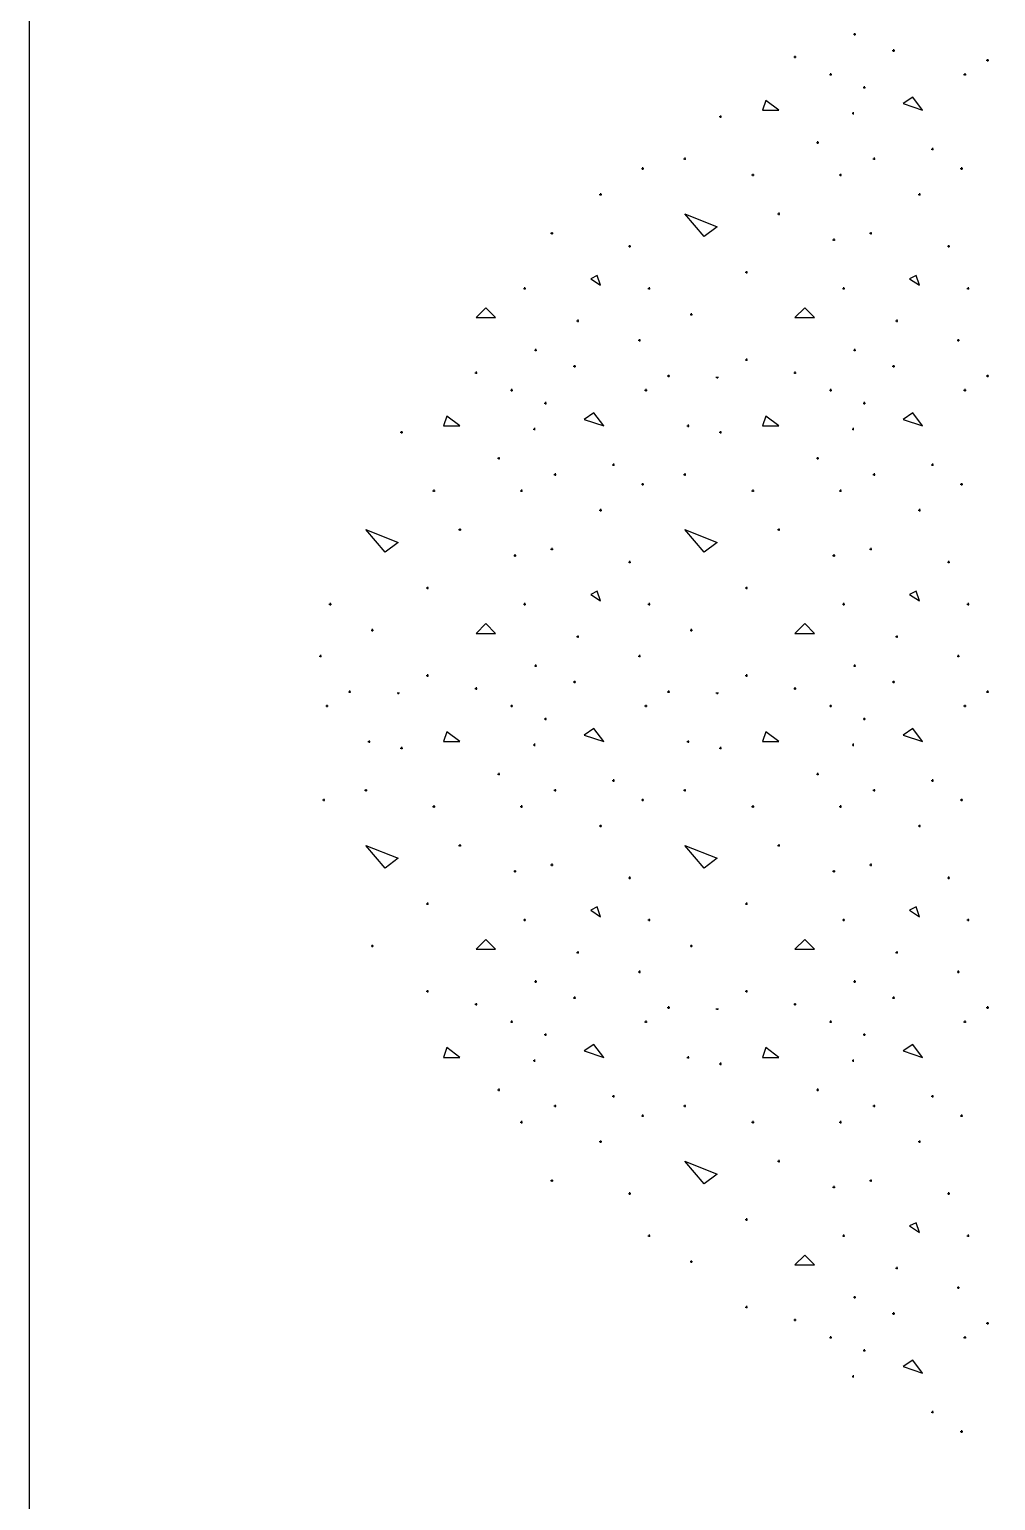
# Model space of a CAD drawing. Header units: metres. Extents: x -77 to 448, y 4806 to 5239.
# Drawn here: x -36.081 to -35.485, y 4920.508 to 4921.415 of the extents above; entities that cross this region are included whole.
import ezdxf
from ezdxf.enums import TextEntityAlignment as Align

# ---------------------------------------------------------------- set-up
doc = ezdxf.new("R2010")
doc.units = ezdxf.units.M
doc.layers.add('V-WE-VH-OPENVERHARDING_STRAATBAKSTEEN-S', color=90, linetype='Continuous', lineweight=25)
doc.styles.add('NLCS-ISO', font='NLCS-ISO.ttf')

# ---------------------------------------------------------------- blocks, each defined once
blk = doc.blocks.new('SVH-FUNDERING_01-SO')
for p, q in [((-3.8692, 2.0714), (-3.8617, 2.0714)), ((-3.8654, 2.0751), (-3.8654, 2.0676)), ((-4.0531, 2.0014), (-4.0456, 2.0014)), ((-4.0493, 2.0051), (-4.0493, 1.9976)), ((-3.7492, 2.0214), (-3.7417, 2.0214)), ((-3.7454, 2.0251), (-3.7454, 2.0176)), ((-3.9394, 1.9513), (-3.9394, 1.9439)), ((-3.5255, 1.9513), (-3.5255, 1.9439)), ((-3.4592, 1.9914), (-3.4517, 1.9914)), ((-3.4554, 1.9951), (-3.4554, 1.9876)), ((-3.9431, 1.9476), (-3.9356, 1.9476)), ((-3.8392, 1.9076), (-3.8317, 1.9076)), ((-3.8354, 1.9113), (-3.8354, 1.9038)), ((-3.5292, 1.9476), (-3.5217, 1.9476)), ((-4.1393, 1.8676), (-4.1494, 1.8376)), ((-4.0994, 1.8376), (-4.1393, 1.8676)), ((-3.6855, 1.8776), (-3.7155, 1.8576)), ((-3.6554, 1.8376), (-3.6855, 1.8776)), ((-4.2831, 1.8176), (-4.2756, 1.8176)), ((-4.2793, 1.8213), (-4.2793, 1.8138)), ((-4.1494, 1.8376), (-4.0994, 1.8376)), ((-3.8731, 1.8276), (-3.8693, 1.8276)), ((-3.8693, 1.8313), (-3.8693, 1.8238)), ((-3.7155, 1.8576), (-3.6554, 1.8376)), ((-3.9831, 1.7376), (-3.9756, 1.7376)), ((-3.9793, 1.7413), (-3.9793, 1.7338)), ((-4.3931, 1.6876), (-4.3856, 1.6876)), ((-4.3893, 1.6913), (-4.3893, 1.6838)), ((-3.8092, 1.6876), (-3.8017, 1.6876)), ((-3.8054, 1.6913), (-3.8054, 1.6838)), ((-3.6292, 1.7176), (-3.6217, 1.7176)), ((-3.6254, 1.7213), (-3.6254, 1.7138)), ((-4.5231, 1.6576), (-4.5156, 1.6576)), ((-4.5193, 1.6613), (-4.5193, 1.6538)), ((-4.1831, 1.6376), (-4.1756, 1.6376)), ((-4.1793, 1.6413), (-4.1793, 1.6338)), ((-3.9131, 1.6376), (-3.9056, 1.6376)), ((-3.9093, 1.6413), (-3.9093, 1.6338)), ((-3.5392, 1.6576), (-3.5317, 1.6576)), ((-3.5354, 1.6613), (-3.5354, 1.6538)), ((-4.6531, 1.5776), (-4.6456, 1.5776)), ((-4.6493, 1.5814), (-4.6493, 1.5738)), ((-3.6692, 1.5776), (-3.6617, 1.5776)), ((-3.6654, 1.5814), (-3.6654, 1.5738)), ((-4.3893, 1.5176), (-4.2894, 1.4776)), ((-4.3293, 1.4476), (-4.3893, 1.5176)), ((-4.1031, 1.5176), (-4.0956, 1.5176)), ((-4.0994, 1.5213), (-4.0994, 1.5138)), ((-4.8031, 1.4576), (-4.7956, 1.4576)), ((-4.7993, 1.4613), (-4.7993, 1.4539)), ((-4.2894, 1.4776), (-4.3293, 1.4476)), ((-3.8192, 1.4576), (-3.8117, 1.4576)), ((-3.8154, 1.4613), (-3.8154, 1.4539)), ((-4.5631, 1.4176), (-4.5556, 1.4176)), ((-4.5593, 1.4213), (-4.5593, 1.4138)), ((-3.9331, 1.4376), (-3.9256, 1.4376)), ((-3.9293, 1.4413), (-3.9293, 1.4339)), ((-3.5792, 1.4176), (-3.5717, 1.4176)), ((-3.5754, 1.4213), (-3.5754, 1.4138)), ((-4.6594, 1.3276), (-4.6794, 1.3176)), ((-4.6794, 1.3176), (-4.6493, 1.2976)), ((-4.6493, 1.2976), (-4.6594, 1.3276)), ((-4.2031, 1.3376), (-4.1956, 1.3376)), ((-4.1993, 1.3413), (-4.1993, 1.3338)), ((-3.6755, 1.3276), (-3.6955, 1.3176)), ((-3.6955, 1.3176), (-3.6654, 1.2976)), ((-3.6654, 1.2976), (-3.6755, 1.3276)), ((-4.887, 1.2876), (-4.8795, 1.2876)), ((-4.8832, 1.2913), (-4.8832, 1.2838)), ((-4.5031, 1.2876), (-4.4956, 1.2876)), ((-4.4993, 1.2913), (-4.4993, 1.2838)), ((-3.9031, 1.2876), (-3.8956, 1.2876)), ((-3.8993, 1.2913), (-3.8993, 1.2838)), ((-3.5192, 1.2876), (-3.5117, 1.2876)), ((-3.5154, 1.2913), (-3.5154, 1.2838)), ((-5.0032, 1.2276), (-5.0332, 1.1976)), ((-4.9732, 1.1976), (-5.0032, 1.2276)), ((-4.0193, 1.2276), (-4.0493, 1.1976)), ((-3.9893, 1.1976), (-4.0193, 1.2276)), ((-5.0332, 1.1976), (-4.9732, 1.1976)), ((-4.7231, 1.1876), (-4.7156, 1.1876)), ((-4.7193, 1.1913), (-4.7193, 1.1839)), ((-4.3731, 1.2076), (-4.3656, 1.2076)), ((-4.3693, 1.2113), (-4.3693, 1.2038)), ((-4.0493, 1.1976), (-3.9893, 1.1976)), ((-3.7392, 1.1876), (-3.7317, 1.1876)), ((-3.7354, 1.1913), (-3.7354, 1.1839)), ((-4.8531, 1.0976), (-4.8456, 1.0976)), ((-4.8493, 1.1014), (-4.8493, 1.0938)), ((-4.5331, 1.1276), (-4.5256, 1.1276)), ((-4.5293, 1.1313), (-4.5293, 1.1238)), ((-3.8692, 1.0976), (-3.8617, 1.0976)), ((-3.8654, 1.1014), (-3.8654, 1.0938)), ((-3.5492, 1.1276), (-3.5417, 1.1276)), ((-3.5454, 1.1313), (-3.5454, 1.1238)), ((-4.7331, 1.0476), (-4.7256, 1.0476)), ((-4.7293, 1.0513), (-4.7293, 1.0438)), ((-4.2031, 1.0676), (-4.1956, 1.0676)), ((-4.1993, 1.0714), (-4.1993, 1.0638)), ((-3.7492, 1.0476), (-3.7417, 1.0476)), ((-3.7454, 1.0513), (-3.7454, 1.0438)), ((-5.037, 1.0276), (-5.0295, 1.0276)), ((-5.0332, 1.0313), (-5.0332, 1.0238)), ((-4.4431, 1.0176), (-4.4356, 1.0176)), ((-4.4393, 1.0213), (-4.4393, 1.0138)), ((-4.2931, 1.0138), (-4.2856, 1.0138)), ((-4.2894, 1.0138), (-4.2894, 1.01)), ((-4.0531, 1.0276), (-4.0456, 1.0276)), ((-4.0493, 1.0313), (-4.0493, 1.0238)), ((-3.4592, 1.0176), (-3.4517, 1.0176)), ((-3.4554, 1.0213), (-3.4554, 1.0138)), ((-4.927, 0.9738), (-4.9195, 0.9738)), ((-4.9233, 0.9776), (-4.9233, 0.9701)), ((-4.5131, 0.9738), (-4.5056, 0.9738)), ((-4.5094, 0.9776), (-4.5094, 0.9701)), ((-3.9431, 0.9738), (-3.9356, 0.9738)), ((-3.9394, 0.9776), (-3.9394, 0.9701)), ((-3.5292, 0.9738), (-3.5217, 0.9738)), ((-3.5255, 0.9776), (-3.5255, 0.9701)), ((-4.8231, 0.9338), (-4.8156, 0.9338)), ((-4.8193, 0.9375), (-4.8193, 0.93)), ((-3.8392, 0.9338), (-3.8317, 0.9338)), ((-3.8354, 0.9375), (-3.8354, 0.93)), ((-5.1232, 0.8938), (-5.1333, 0.8638)), ((-5.1333, 0.8638), (-5.0833, 0.8638)), ((-5.0833, 0.8638), (-5.1232, 0.8938)), ((-4.6694, 0.9038), (-4.6994, 0.8838)), ((-4.6994, 0.8838), (-4.6393, 0.8638)), ((-4.6393, 0.8638), (-4.6694, 0.9038)), ((-4.3831, 0.8638), (-4.3756, 0.8638)), ((-4.3793, 0.8675), (-4.3793, 0.86)), ((-4.1393, 0.8938), (-4.1494, 0.8638)), ((-4.1494, 0.8638), (-4.0994, 0.8638)), ((-4.0994, 0.8638), (-4.1393, 0.8938)), ((-3.6855, 0.9038), (-3.7155, 0.8838)), ((-3.7155, 0.8838), (-3.6554, 0.8638)), ((-3.6554, 0.8638), (-3.6855, 0.9038)), ((-5.267, 0.8438), (-5.2595, 0.8438)), ((-5.2632, 0.8475), (-5.2632, 0.84)), ((-4.857, 0.8538), (-4.8532, 0.8538)), ((-4.8532, 0.8575), (-4.8532, 0.85)), ((-4.2831, 0.8438), (-4.2756, 0.8438)), ((-4.2793, 0.8475), (-4.2793, 0.84)), ((-3.8731, 0.8538), (-3.8693, 0.8538)), ((-3.8693, 0.8575), (-3.8693, 0.85)), ((-4.967, 0.7638), (-4.9595, 0.7638)), ((-4.9632, 0.7675), (-4.9632, 0.76)), ((-4.6131, 0.7438), (-4.6056, 0.7438)), ((-4.6093, 0.7475), (-4.6093, 0.74)), ((-3.9831, 0.7638), (-3.9756, 0.7638)), ((-3.9793, 0.7675), (-3.9793, 0.76)), ((-3.6292, 0.7438), (-3.6217, 0.7438)), ((-3.6254, 0.7475), (-3.6254, 0.74)), ((-4.7931, 0.7138), (-4.7856, 0.7138)), ((-4.7893, 0.7175), (-4.7893, 0.71)), ((-4.5231, 0.6838), (-4.5156, 0.6838)), ((-4.5193, 0.6875), (-4.5193, 0.68)), ((-4.3931, 0.7138), (-4.3856, 0.7138)), ((-4.3893, 0.7175), (-4.3893, 0.71)), ((-3.8092, 0.7138), (-3.8017, 0.7138)), ((-3.8054, 0.7175), (-3.8054, 0.71)), ((-3.5392, 0.6838), (-3.5317, 0.6838)), ((-3.5354, 0.6875), (-3.5354, 0.68)), ((-5.167, 0.6638), (-5.1595, 0.6638)), ((-5.1632, 0.6675), (-5.1632, 0.66)), ((-4.897, 0.6638), (-4.8895, 0.6638)), ((-4.8932, 0.6675), (-4.8932, 0.66)), ((-4.1831, 0.6638), (-4.1756, 0.6638)), ((-4.1793, 0.6675), (-4.1793, 0.66)), ((-3.9131, 0.6638), (-3.9056, 0.6638)), ((-3.9093, 0.6675), (-3.9093, 0.66)), ((-4.6531, 0.6038), (-4.6456, 0.6038)), ((-4.6493, 0.6076), (-4.6493, 0.6001)), ((-3.6692, 0.6038), (-3.6617, 0.6038)), ((-3.6654, 0.6076), (-3.6654, 0.6001)), ((-5.0833, 0.5475), (-5.0833, 0.54)), ((-4.0994, 0.5475), (-4.0994, 0.54)), ((-5.3732, 0.5438), (-5.2733, 0.5038)), ((-5.3132, 0.4738), (-5.3732, 0.5438)), ((-5.2733, 0.5038), (-5.3132, 0.4738)), ((-5.087, 0.5438), (-5.0795, 0.5438)), ((-4.3893, 0.5438), (-4.2894, 0.5038)), ((-4.3293, 0.4738), (-4.3893, 0.5438)), ((-4.2894, 0.5038), (-4.3293, 0.4738)), ((-4.1031, 0.5438), (-4.0956, 0.5438)), ((-4.917, 0.4638), (-4.9095, 0.4638)), ((-4.9132, 0.4676), (-4.9132, 0.4601)), ((-4.8031, 0.4838), (-4.7956, 0.4838)), ((-4.7993, 0.4876), (-4.7993, 0.4801)), ((-3.9331, 0.4638), (-3.9256, 0.4638)), ((-3.9293, 0.4676), (-3.9293, 0.4601)), ((-3.8192, 0.4838), (-3.8117, 0.4838)), ((-3.8154, 0.4876), (-3.8154, 0.4801)), ((-4.5631, 0.4438), (-4.5556, 0.4438)), ((-4.5593, 0.4475), (-4.5593, 0.44)), ((-3.5792, 0.4438), (-3.5717, 0.4438)), ((-3.5754, 0.4475), (-3.5754, 0.44)), ((-5.187, 0.3638), (-5.1795, 0.3638)), ((-5.1832, 0.3675), (-5.1832, 0.36)), ((-4.2031, 0.3638), (-4.1956, 0.3638)), ((-4.1993, 0.3675), (-4.1993, 0.36)), ((-4.6594, 0.3538), (-4.6794, 0.3438)), ((-4.6794, 0.3438), (-4.6493, 0.3238)), ((-4.6493, 0.3238), (-4.6594, 0.3538)), ((-3.6755, 0.3538), (-3.6955, 0.3438)), ((-3.6955, 0.3438), (-3.6654, 0.3238)), ((-3.6654, 0.3238), (-3.6755, 0.3538)), ((-5.487, 0.3138), (-5.4795, 0.3138)), ((-5.4832, 0.3175), (-5.4832, 0.31)), ((-4.887, 0.3138), (-4.8795, 0.3138)), ((-4.8832, 0.3175), (-4.8832, 0.31)), ((-4.5031, 0.3138), (-4.4956, 0.3138)), ((-4.4993, 0.3175), (-4.4993, 0.31)), ((-3.9031, 0.3138), (-3.8956, 0.3138)), ((-3.8993, 0.3175), (-3.8993, 0.31)), ((-3.5192, 0.3138), (-3.5117, 0.3138)), ((-3.5154, 0.3175), (-3.5154, 0.31)), ((-5.357, 0.2338), (-5.3495, 0.2338)), ((-5.3532, 0.2375), (-5.3532, 0.23)), ((-5.0032, 0.2538), (-5.0332, 0.2238)), ((-4.9732, 0.2238), (-5.0032, 0.2538)), ((-4.3731, 0.2338), (-4.3656, 0.2338)), ((-4.3693, 0.2375), (-4.3693, 0.23)), ((-4.0193, 0.2538), (-4.0493, 0.2238)), ((-3.9893, 0.2238), (-4.0193, 0.2538)), ((-5.0332, 0.2238), (-4.9732, 0.2238)), ((-4.7231, 0.2138), (-4.7156, 0.2138)), ((-4.7193, 0.2176), (-4.7193, 0.2101)), ((-4.0493, 0.2238), (-3.9893, 0.2238)), ((-3.7392, 0.2138), (-3.7317, 0.2138)), ((-3.7354, 0.2176), (-3.7354, 0.2101)), ((-5.517, 0.1538), (-5.5095, 0.1538)), ((-5.5132, 0.1575), (-5.5132, 0.15)), ((-4.5331, 0.1538), (-4.5256, 0.1538)), ((-4.5293, 0.1575), (-4.5293, 0.15)), ((-3.5492, 0.1538), (-3.5417, 0.1538)), ((-3.5454, 0.1575), (-3.5454, 0.15)), ((-5.187, 0.0938), (-5.1795, 0.0938)), ((-5.1832, 0.0976), (-5.1832, 0.0901)), ((-4.8531, 0.1238), (-4.8456, 0.1238)), ((-4.8493, 0.1275), (-4.8493, 0.1201)), ((-4.2031, 0.0938), (-4.1956, 0.0938)), ((-4.1993, 0.0976), (-4.1993, 0.0901)), ((-3.8692, 0.1238), (-3.8617, 0.1238)), ((-3.8654, 0.1275), (-3.8654, 0.1201)), ((-5.4232, 0.0475), (-5.4232, 0.04)), ((-5.037, 0.0538), (-5.0295, 0.0538)), ((-5.0332, 0.0575), (-5.0332, 0.05)), ((-4.7331, 0.0738), (-4.7256, 0.0738)), ((-4.7293, 0.0775), (-4.7293, 0.07)), ((-4.4393, 0.0475), (-4.4393, 0.04)), ((-4.0531, 0.0538), (-4.0456, 0.0538)), ((-4.0493, 0.0575), (-4.0493, 0.05)), ((-3.7492, 0.0738), (-3.7417, 0.0738)), ((-3.7454, 0.0775), (-3.7454, 0.07)), ((-3.4554, 0.0475), (-3.4554, 0.04)), ((-5.497, 0), (-5.4895, 0)), ((-5.4933, 0.0037), (-5.4933, -0.0038)), ((-5.427, 0.0438), (-5.4195, 0.0438)), ((-5.277, 0.04), (-5.2695, 0.04)), ((-5.2733, 0.04), (-5.2733, 0.0362)), ((-4.927, 0), (-4.9195, 0)), ((-4.9233, 0.0037), (-4.9233, -0.0038)), ((-4.5131, 0), (-4.5056, 0)), ((-4.5094, 0.0037), (-4.5094, -0.0038)), ((-4.4431, 0.0438), (-4.4356, 0.0438)), ((-4.2931, 0.04), (-4.2856, 0.04)), ((-4.2894, 0.04), (-4.2894, 0.0362)), ((-3.9431, 0), (-3.9356, 0)), ((-3.9394, 0.0037), (-3.9394, -0.0038)), ((-3.5292, 0), (-3.5217, 0)), ((-3.5255, 0.0037), (-3.5255, -0.0038)), ((-3.4592, 0.0438), (-3.4517, 0.0438)), ((-4.8231, -0.04), (-4.8156, -0.04)), ((-4.8193, -0.0363), (-4.8193, -0.0438)), ((-3.8392, -0.04), (-3.8317, -0.04)), ((-3.8354, -0.0363), (-3.8354, -0.0438)), ((-5.1232, -0.08), (-5.1333, -0.11)), ((-5.0833, -0.11), (-5.1232, -0.08)), ((-4.6694, -0.07), (-4.6994, -0.09)), ((-4.6994, -0.09), (-4.6393, -0.11)), ((-4.6393, -0.11), (-4.6694, -0.07)), ((-4.1393, -0.08), (-4.1494, -0.11)), ((-4.0994, -0.11), (-4.1393, -0.08)), ((-3.6855, -0.07), (-3.7155, -0.09)), ((-3.7155, -0.09), (-3.6554, -0.11)), ((-3.6554, -0.11), (-3.6855, -0.07)), ((-5.367, -0.11), (-5.3595, -0.11)), ((-5.3632, -0.1063), (-5.3632, -0.1138)), ((-5.267, -0.13), (-5.2595, -0.13)), ((-5.2632, -0.1263), (-5.2632, -0.1338)), ((-5.1333, -0.11), (-5.0833, -0.11)), ((-4.857, -0.12), (-4.8532, -0.12)), ((-4.8532, -0.1163), (-4.8532, -0.1238)), ((-4.3831, -0.11), (-4.3756, -0.11)), ((-4.3793, -0.1063), (-4.3793, -0.1138)), ((-4.2831, -0.13), (-4.2756, -0.13)), ((-4.2793, -0.1263), (-4.2793, -0.1338)), ((-4.1494, -0.11), (-4.0994, -0.11)), ((-3.8731, -0.12), (-3.8693, -0.12)), ((-3.8693, -0.1163), (-3.8693, -0.1238)), ((-4.967, -0.21), (-4.9595, -0.21)), ((-4.9632, -0.2063), (-4.9632, -0.2138)), ((-4.6093, -0.2263), (-4.6093, -0.2338)), ((-3.9831, -0.21), (-3.9756, -0.21)), ((-3.9793, -0.2063), (-3.9793, -0.2138)), ((-3.6254, -0.2263), (-3.6254, -0.2338)), ((-5.377, -0.26), (-5.3695, -0.26)), ((-5.3732, -0.2563), (-5.3732, -0.2638)), ((-4.7931, -0.26), (-4.7856, -0.26)), ((-4.7893, -0.2563), (-4.7893, -0.2638)), ((-4.6131, -0.23), (-4.6056, -0.23)), ((-4.3931, -0.26), (-4.3856, -0.26)), ((-4.3893, -0.2563), (-4.3893, -0.2638)), ((-3.8092, -0.26), (-3.8017, -0.26)), ((-3.8054, -0.2563), (-3.8054, -0.2638)), ((-3.6292, -0.23), (-3.6217, -0.23)), ((-5.507, -0.29), (-5.4995, -0.29)), ((-5.5032, -0.2863), (-5.5032, -0.2938)), ((-5.167, -0.31), (-5.1595, -0.31)), ((-5.1632, -0.3063), (-5.1632, -0.3138)), ((-4.897, -0.31), (-4.8895, -0.31)), ((-4.8932, -0.3063), (-4.8932, -0.3138)), ((-4.5231, -0.29), (-4.5156, -0.29)), ((-4.5193, -0.2863), (-4.5193, -0.2938)), ((-4.1831, -0.31), (-4.1756, -0.31)), ((-4.1793, -0.3063), (-4.1793, -0.3138)), ((-3.9131, -0.31), (-3.9056, -0.31)), ((-3.9093, -0.3063), (-3.9093, -0.3138)), ((-3.5392, -0.29), (-3.5317, -0.29)), ((-3.5354, -0.2863), (-3.5354, -0.2938)), ((-4.6531, -0.37), (-4.6456, -0.37)), ((-4.6493, -0.3663), (-4.6493, -0.3738)), ((-3.6692, -0.37), (-3.6617, -0.37)), ((-3.6654, -0.3663), (-3.6654, -0.3738)), ((-5.3732, -0.43), (-5.2733, -0.47)), ((-5.3132, -0.5), (-5.3732, -0.43)), ((-5.087, -0.43), (-5.0795, -0.43)), ((-5.0833, -0.4263), (-5.0833, -0.4338)), ((-4.3893, -0.43), (-4.2894, -0.47)), ((-4.3293, -0.5), (-4.3893, -0.43)), ((-4.1031, -0.43), (-4.0956, -0.43)), ((-4.0994, -0.4263), (-4.0994, -0.4338)), ((-5.2733, -0.47), (-5.3132, -0.5)), ((-4.8031, -0.49), (-4.7956, -0.49)), ((-4.7993, -0.4863), (-4.7993, -0.4938)), ((-4.2894, -0.47), (-4.3293, -0.5)), ((-3.8192, -0.49), (-3.8117, -0.49)), ((-3.8154, -0.4863), (-3.8154, -0.4938)), ((-4.917, -0.51), (-4.9095, -0.51)), ((-4.9132, -0.5062), (-4.9132, -0.5137)), ((-4.5631, -0.53), (-4.5556, -0.53)), ((-4.5593, -0.5263), (-4.5593, -0.5338)), ((-3.9331, -0.51), (-3.9256, -0.51)), ((-3.9293, -0.5062), (-3.9293, -0.5137)), ((-3.5792, -0.53), (-3.5717, -0.53)), ((-3.5754, -0.5263), (-3.5754, -0.5338)), ((-5.187, -0.61), (-5.1795, -0.61)), ((-5.1832, -0.6063), (-5.1832, -0.6138)), ((-4.6594, -0.62), (-4.6794, -0.63)), ((-4.6794, -0.63), (-4.6493, -0.65)), ((-4.6493, -0.65), (-4.6594, -0.62)), ((-4.2031, -0.61), (-4.1956, -0.61)), ((-4.1993, -0.6063), (-4.1993, -0.6138)), ((-3.6755, -0.62), (-3.6955, -0.63)), ((-3.6955, -0.63), (-3.6654, -0.65)), ((-3.6654, -0.65), (-3.6755, -0.62)), ((-4.887, -0.66), (-4.8795, -0.66)), ((-4.8832, -0.6563), (-4.8832, -0.6638)), ((-4.5031, -0.66), (-4.4956, -0.66)), ((-4.4993, -0.6563), (-4.4993, -0.6638)), ((-3.9031, -0.66), (-3.8956, -0.66)), ((-3.8993, -0.6563), (-3.8993, -0.6638)), ((-3.5192, -0.66), (-3.5117, -0.66)), ((-3.5154, -0.6563), (-3.5154, -0.6638)), ((-5.0032, -0.72), (-5.0332, -0.75)), ((-4.9732, -0.75), (-5.0032, -0.72)), ((-4.0193, -0.72), (-4.0493, -0.75)), ((-3.9893, -0.75), (-4.0193, -0.72)), ((-5.357, -0.74), (-5.3495, -0.74)), ((-5.3532, -0.7363), (-5.3532, -0.7438)), ((-5.0332, -0.75), (-4.9732, -0.75)), ((-4.7231, -0.76), (-4.7156, -0.76)), ((-4.7193, -0.7562), (-4.7193, -0.7638)), ((-4.3731, -0.74), (-4.3656, -0.74)), ((-4.3693, -0.7363), (-4.3693, -0.7438)), ((-4.0493, -0.75), (-3.9893, -0.75)), ((-3.7392, -0.76), (-3.7317, -0.76)), ((-3.7354, -0.7562), (-3.7354, -0.7638)), ((-4.5293, -0.8163), (-4.5293, -0.8238)), ((-3.5454, -0.8163), (-3.5454, -0.8238)), ((-4.8531, -0.85), (-4.8456, -0.85)), ((-4.8493, -0.8462), (-4.8493, -0.8538)), ((-4.5331, -0.82), (-4.5256, -0.82)), ((-3.8692, -0.85), (-3.8617, -0.85)), ((-3.8654, -0.8462), (-3.8654, -0.8538)), ((-3.5492, -0.82), (-3.5417, -0.82)), ((-5.187, -0.88), (-5.1795, -0.88)), ((-5.1832, -0.8763), (-5.1832, -0.8838)), ((-4.7331, -0.9), (-4.7256, -0.9)), ((-4.7293, -0.8963), (-4.7293, -0.9038)), ((-4.2031, -0.88), (-4.1956, -0.88)), ((-4.1993, -0.8763), (-4.1993, -0.8838)), ((-3.7492, -0.9), (-3.7417, -0.9)), ((-3.7454, -0.8963), (-3.7454, -0.9038)), ((-5.037, -0.92), (-5.0295, -0.92)), ((-5.0332, -0.9163), (-5.0332, -0.9238)), ((-4.4431, -0.93), (-4.4356, -0.93)), ((-4.4393, -0.9263), (-4.4393, -0.9338)), ((-4.2931, -0.9338), (-4.2856, -0.9338)), ((-4.2894, -0.9338), (-4.2894, -0.9376)), ((-4.0531, -0.92), (-4.0456, -0.92)), ((-4.0493, -0.9163), (-4.0493, -0.9238)), ((-3.4592, -0.93), (-3.4517, -0.93)), ((-3.4554, -0.9263), (-3.4554, -0.9338)), ((-4.927, -0.9738), (-4.9195, -0.9738)), ((-4.9233, -0.9701), (-4.9233, -0.9776)), ((-4.5131, -0.9738), (-4.5056, -0.9738)), ((-4.5094, -0.9701), (-4.5094, -0.9776)), ((-3.9431, -0.9738), (-3.9356, -0.9738)), ((-3.9394, -0.9701), (-3.9394, -0.9776)), ((-3.5292, -0.9738), (-3.5217, -0.9738)), ((-3.5255, -0.9701), (-3.5255, -0.9776)), ((-4.8231, -1.0138), (-4.8156, -1.0138)), ((-4.8193, -1.0101), (-4.8193, -1.0176)), ((-3.8392, -1.0138), (-3.8317, -1.0138)), ((-3.8354, -1.0101), (-3.8354, -1.0176)), ((-5.1232, -1.0538), (-5.1333, -1.0838)), ((-5.1333, -1.0838), (-5.0833, -1.0838)), ((-5.0833, -1.0838), (-5.1232, -1.0538)), ((-4.6694, -1.0438), (-4.6994, -1.0638)), ((-4.6994, -1.0638), (-4.6393, -1.0838)), ((-4.6393, -1.0838), (-4.6694, -1.0438)), ((-4.3831, -1.0838), (-4.3756, -1.0838)), ((-4.3793, -1.0801), (-4.3793, -1.0876)), ((-4.1393, -1.0538), (-4.1494, -1.0838)), ((-4.1494, -1.0838), (-4.0994, -1.0838)), ((-4.0994, -1.0838), (-4.1393, -1.0538)), ((-3.6855, -1.0438), (-3.7155, -1.0638)), ((-3.7155, -1.0638), (-3.6554, -1.0838)), ((-3.6554, -1.0838), (-3.6855, -1.0438)), ((-4.857, -1.0938), (-4.8532, -1.0938)), ((-4.8532, -1.0901), (-4.8532, -1.0976)), ((-4.2831, -1.1038), (-4.2756, -1.1038)), ((-4.2793, -1.1001), (-4.2793, -1.1076)), ((-3.8731, -1.0938), (-3.8693, -1.0938)), ((-3.8693, -1.0901), (-3.8693, -1.0976)), ((-4.967, -1.1838), (-4.9595, -1.1838)), ((-4.9632, -1.1801), (-4.9632, -1.1876)), ((-4.6131, -1.2038), (-4.6056, -1.2038)), ((-4.6093, -1.2001), (-4.6093, -1.2076)), ((-3.9831, -1.1838), (-3.9756, -1.1838)), ((-3.9793, -1.1801), (-3.9793, -1.1876)), ((-3.6292, -1.2038), (-3.6217, -1.2038)), ((-3.6254, -1.2001), (-3.6254, -1.2076)), ((-4.7931, -1.2338), (-4.7856, -1.2338)), ((-4.7893, -1.2301), (-4.7893, -1.2376)), ((-4.5231, -1.2638), (-4.5156, -1.2638)), ((-4.5193, -1.2601), (-4.5193, -1.2676)), ((-4.3931, -1.2338), (-4.3856, -1.2338)), ((-4.3893, -1.2301), (-4.3893, -1.2376)), ((-3.8092, -1.2338), (-3.8017, -1.2338)), ((-3.8054, -1.2301), (-3.8054, -1.2376)), ((-3.5392, -1.2638), (-3.5317, -1.2638)), ((-3.5354, -1.2601), (-3.5354, -1.2676)), ((-4.897, -1.2838), (-4.8895, -1.2838)), ((-4.8932, -1.2801), (-4.8932, -1.2876)), ((-4.1831, -1.2838), (-4.1756, -1.2838)), ((-4.1793, -1.2801), (-4.1793, -1.2876)), ((-3.9131, -1.2838), (-3.9056, -1.2838)), ((-3.9093, -1.2801), (-3.9093, -1.2876)), ((-4.6531, -1.3438), (-4.6456, -1.3438)), ((-4.6493, -1.3401), (-4.6493, -1.3476)), ((-3.6692, -1.3438), (-3.6617, -1.3438)), ((-3.6654, -1.3401), (-3.6654, -1.3476)), ((-4.3893, -1.4038), (-4.2894, -1.4438)), ((-4.3293, -1.4738), (-4.3893, -1.4038)), ((-4.1031, -1.4038), (-4.0956, -1.4038)), ((-4.0994, -1.4001), (-4.0994, -1.4076)), ((-4.2894, -1.4438), (-4.3293, -1.4738)), ((-4.8031, -1.4638), (-4.7956, -1.4638)), ((-4.7993, -1.4601), (-4.7993, -1.4675)), ((-3.9331, -1.4838), (-3.9256, -1.4838)), ((-3.9293, -1.4801), (-3.9293, -1.4875)), ((-3.8192, -1.4638), (-3.8117, -1.4638)), ((-3.8154, -1.4601), (-3.8154, -1.4675)), ((-4.5631, -1.5038), (-4.5556, -1.5038)), ((-4.5593, -1.5001), (-4.5593, -1.5076)), ((-3.5792, -1.5038), (-3.5717, -1.5038)), ((-3.5754, -1.5001), (-3.5754, -1.5076)), ((-4.2031, -1.5838), (-4.1956, -1.5838)), ((-4.1993, -1.5801), (-4.1993, -1.5876)), ((-4.4993, -1.6301), (-4.4993, -1.6376)), ((-3.8993, -1.6301), (-3.8993, -1.6376)), ((-3.6755, -1.5938), (-3.6955, -1.6038)), ((-3.6955, -1.6038), (-3.6654, -1.6238)), ((-3.6654, -1.6238), (-3.6755, -1.5938)), ((-3.5154, -1.6301), (-3.5154, -1.6376)), ((-4.5031, -1.6338), (-4.4956, -1.6338)), ((-3.9031, -1.6338), (-3.8956, -1.6338)), ((-3.5192, -1.6338), (-3.5117, -1.6338)), ((-4.3731, -1.7138), (-4.3656, -1.7138)), ((-4.3693, -1.7101), (-4.3693, -1.7176)), ((-4.0193, -1.6938), (-4.0493, -1.7238)), ((-4.0493, -1.7238), (-3.9893, -1.7238)), ((-3.9893, -1.7238), (-4.0193, -1.6938)), ((-3.7392, -1.7338), (-3.7317, -1.7338)), ((-3.7354, -1.7301), (-3.7354, -1.7375)), ((-3.5492, -1.7938), (-3.5417, -1.7938)), ((-3.5454, -1.7901), (-3.5454, -1.7976)), ((-4.2031, -1.8538), (-4.1956, -1.8538)), ((-4.1993, -1.85), (-4.1993, -1.8576)), ((-3.8692, -1.8238), (-3.8617, -1.8238)), ((-3.8654, -1.82), (-3.8654, -1.8276)), ((-4.0531, -1.8938), (-4.0456, -1.8938)), ((-4.0493, -1.8901), (-4.0493, -1.8976)), ((-3.7492, -1.8738), (-3.7417, -1.8738)), ((-3.7454, -1.8701), (-3.7454, -1.8776)), ((-3.4592, -1.9038), (-3.4517, -1.9038)), ((-3.4554, -1.9001), (-3.4554, -1.9076)), ((-3.9431, -1.9476), (-3.9356, -1.9476)), ((-3.9394, -1.9439), (-3.9394, -1.9513)), ((-3.5292, -1.9476), (-3.5217, -1.9476)), ((-3.5255, -1.9439), (-3.5255, -1.9513)), ((-3.8392, -1.9876), (-3.8317, -1.9876)), ((-3.8354, -1.9839), (-3.8354, -1.9914)), ((-3.6855, -2.0176), (-3.7155, -2.0376)), ((-3.7155, -2.0376), (-3.6554, -2.0576)), ((-3.6554, -2.0576), (-3.6855, -2.0176)), ((-3.8731, -2.0676), (-3.8693, -2.0676)), ((-3.8693, -2.0639), (-3.8693, -2.0714)), ((-3.6292, -2.1776), (-3.6217, -2.1776)), ((-3.6254, -2.1739), (-3.6254, -2.1814)), ((-3.5392, -2.2376), (-3.5317, -2.2376)), ((-3.5354, -2.2339), (-3.5354, -2.2414))]:
    blk.add_line(p, q)
at = {"style": 'NLCS-ISO'}
blk.add_attdef('KLEUR', text='', height=1.8, dxfattribs=at).set_placement((6.525, 0), align=Align.MIDDLE_LEFT)

msp = doc.modelspace()

# ---------------------------------------------------------------- linework, layer by layer
at = {"color": 4}
msp.add_lwpolyline([(-36.08067, 4924.42564), (-27.63016, 4924.42564), (-27.63016, 4918.4055), (-36.08067, 4918.4055)], close=True, dxfattribs=at)

# ---------------------------------------------------------------- block references
at = {"layer": 'V-WE-VH-OPENVERHARDING_STRAATBAKSTEEN-S', "xscale": 0.2, "yscale": 0.2, "zscale": 0.2}
msp.add_blockref('SVH-FUNDERING_01-SO', (-34.79848, 4920.99788), dxfattribs=at)

doc.saveas('drawing.dxf')
